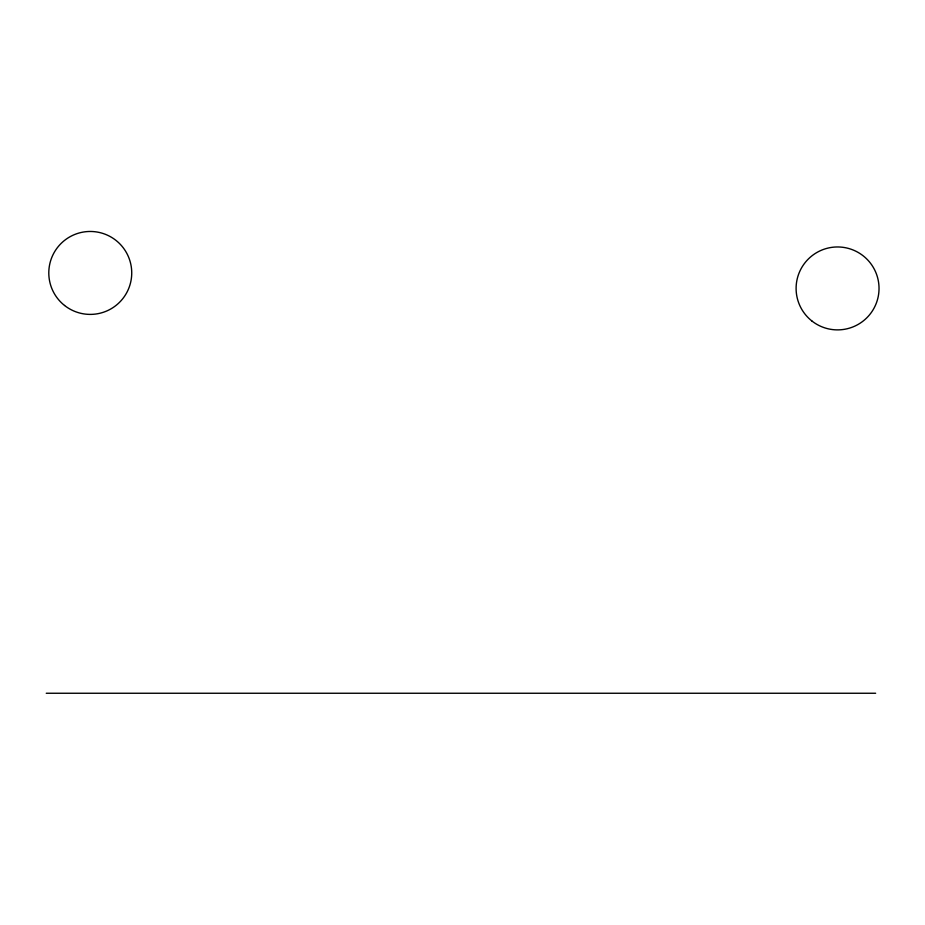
<?xml version="1.0" encoding="UTF-8"?>
<svg xmlns="http://www.w3.org/2000/svg" width="925" height="925" viewBox="0 0 925 925"><rect width="100%" height="100%" fill="white"/><g stroke="black" fill="none" stroke-linecap="round" stroke-linejoin="round"><path stroke-width="1.39" d="M46.25 693.253L875.651 693.253M64.565 305.481A41.475 41.475 0 0 0 131.304 278.899A41.475 41.475 0 0 0 74.913 234.407A41.475 41.475 0 0 0 64.565 305.481M811.872 320.975A41.475 41.475 0 0 0 878.6 294.393A41.475 41.475 0 0 0 822.221 249.9A41.475 41.475 0 0 0 811.872 320.975"/></g></svg>
